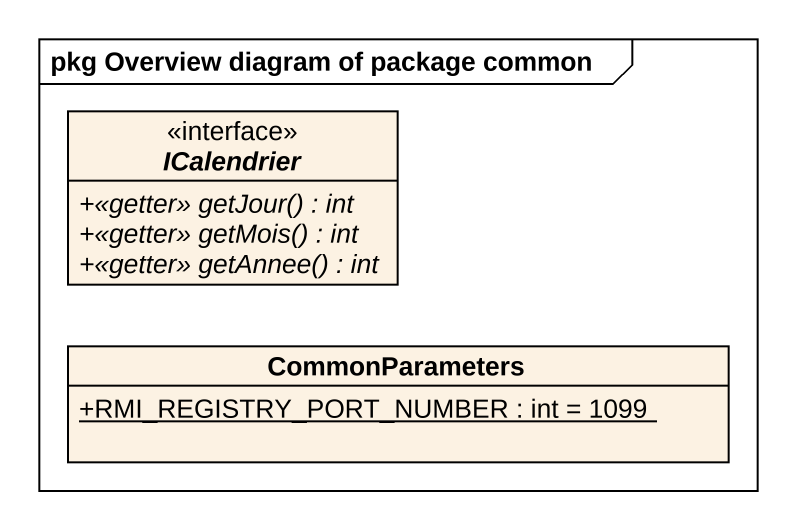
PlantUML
@startuml
mainframe pkg Overview diagram of package common
hide circle
hide empty members
skinparam classAttributeIconSize 0
interface ICalendrier {
  {abstract} +<<getter>> getJour() : int
  {abstract} +<<getter>> getMois() : int
  {abstract} +<<getter>> getAnnee() : int
}
class CommonParameters {
  {static} +RMI_REGISTRY_PORT_NUMBER : int = 1099
}
@enduml
